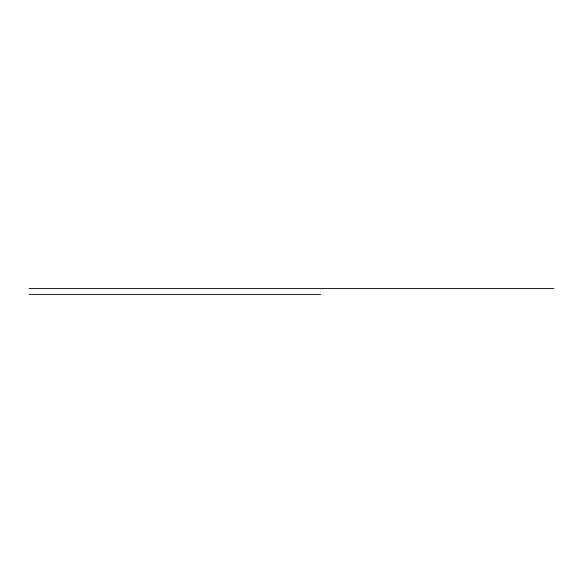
<?xml version="1.0" encoding="UTF-8"?>
<svg xmlns="http://www.w3.org/2000/svg" width="583" height="583" viewBox="0 0 583 583"><rect width="100%" height="100%" fill="white"/><g stroke="black" fill="none" stroke-linecap="round" stroke-linejoin="round"><path stroke-width="0.87" d="M29.15 288.578L553.85 288.578M29.15 294.422L320.679 294.422"/></g></svg>
